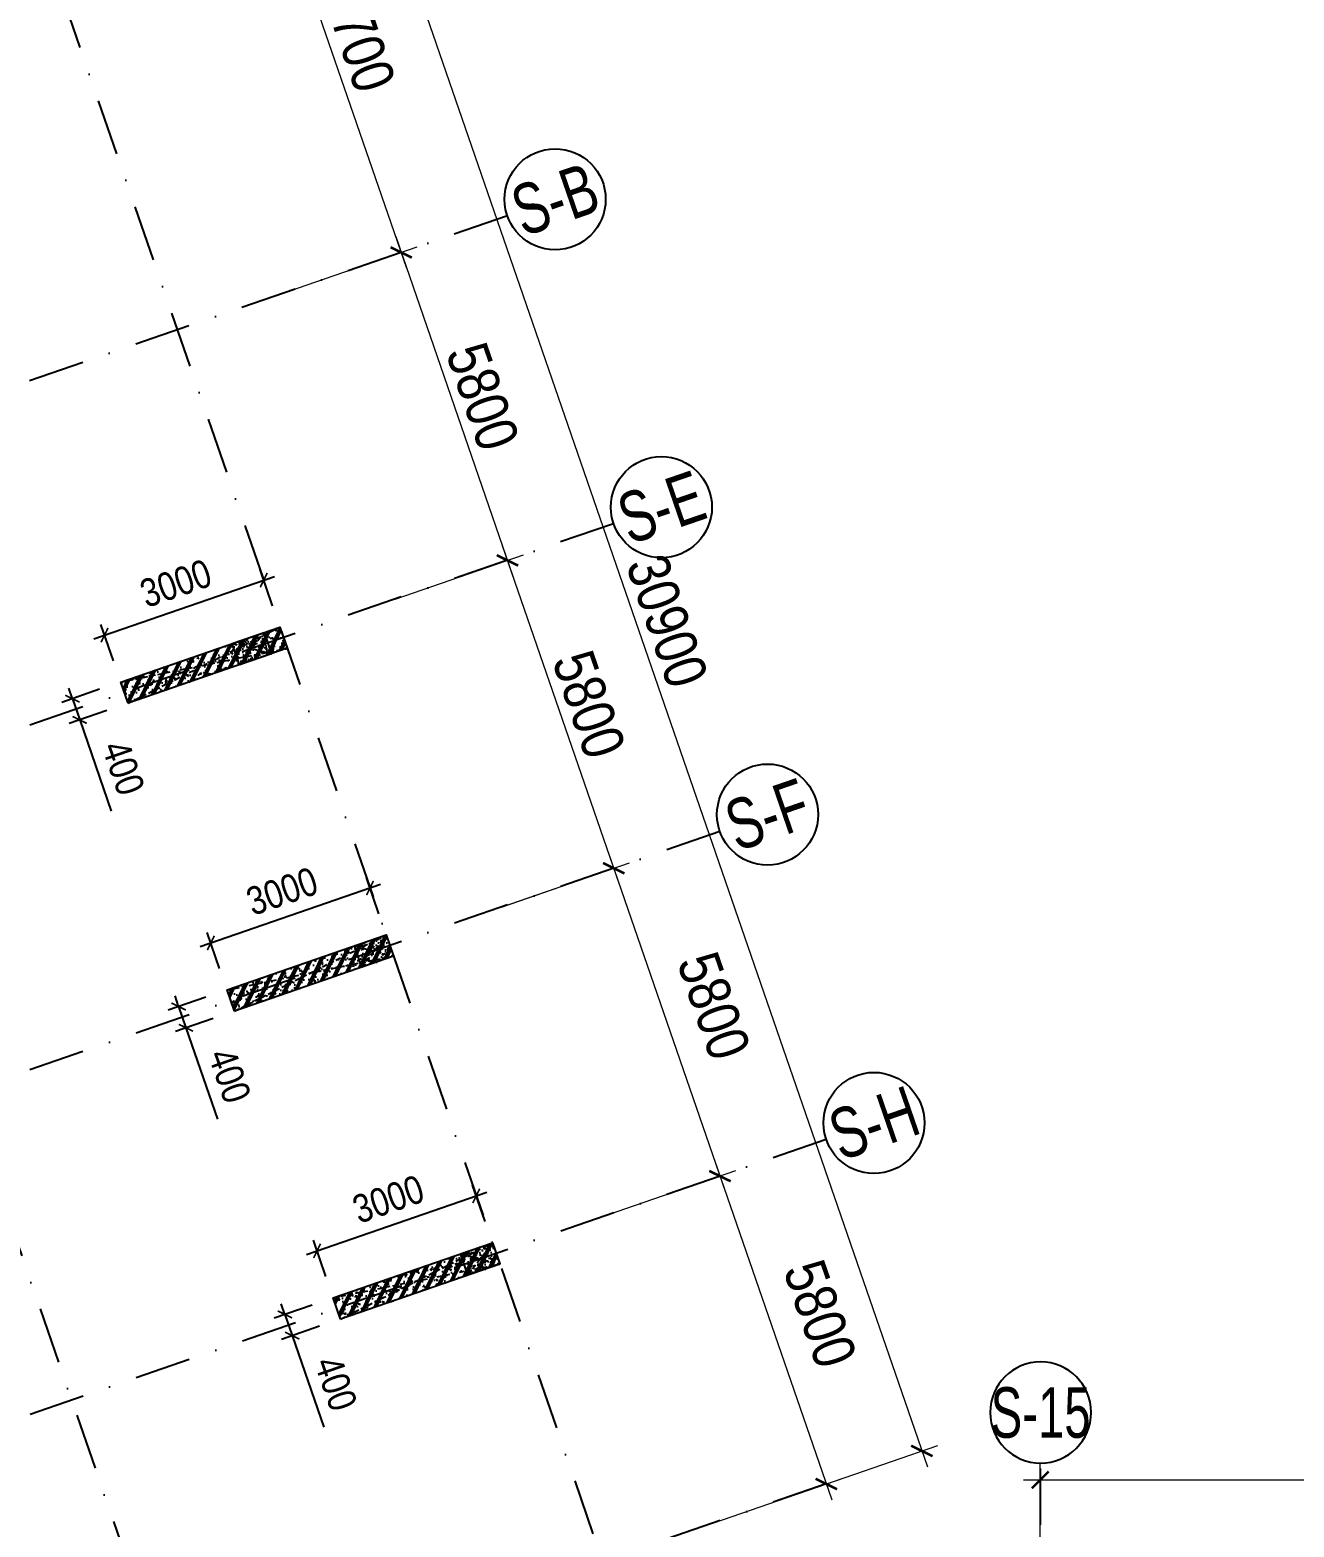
# Model space of a CAD drawing. Header units: millimetres. Extents: x 13965 to 1327256, y -72704 to 46237.
# Drawn here: x 683120 to 705634, y -7183 to 19477 of the extents above; entities that cross this region are included whole.
import ezdxf
from ezdxf.enums import TextEntityAlignment as Align

# ---------------------------------------------------------------- set-up
doc = ezdxf.new("R2010")
doc.units = ezdxf.units.MM
doc.header["$MEASUREMENT"] = 0
doc.linetypes.add('DASHDOT', pattern=[1, 0.5, -0.25, 0, -0.25])
doc.linetypes.add('DASHED', pattern=[4.5, 3, -1.5])
for name, color, linetype in [('AUDIT_I_220807103235-17', 50, 'Continuous'), ('ccu11-Khuat', 9, 'DASHED'), ('KC2-DIM', 251, 'Continuous'), ('KT-Dim', 8, 'Continuous'), ('KT-Luoi truc South Tower', 8, 'DASHDOT'), ('ST_MBDV Cot vach 220805$0$AUDIT_I_220805193045-1', 50, 'Continuous'), ('ST_MBDV Cot vach 220805$0$AUDIT_I_220805193045-5', 6, 'Continuous'), ('Xref_ST_MBDV Cot vach 30.7.2022|Xref_ST_MBDV Cot vach 30.7.2022|Xref_ST_MBDV Cot vach 30.7.2022|Xref_ST_MBDV Cot vach 30.7.2022|A-GRID-SYM', 50, 'Continuous'), ('Xref_ST_MBDV Cot vach 30.7.2022|Xref_ST_MBDV Cot vach 30.7.2022|Xref_ST_MBDV Cot vach 30.7.2022|Xref_ST_MBDV Cot vach 30.7.2022|KC-Betong', 6, 'Continuous')]:
    doc.layers.add(name, color=color, linetype=linetype)
doc.layers.add('KT-Kich thuoc', color=159, linetype='Continuous', lineweight=18)
doc.styles.add('Arial Narrow', font='ARIALN.TTF')
doc.styles.add('HBA-Text', font='GOTHIC.TTF')
doc.styles.add('ST_MBDV Cot vach 220805$0$HBA-Text', font='GOTHIC.TTF')
doc.dimstyles.new('ccu12-200', dxfattribs={"dimscale": 200, "dimtxt": 2.5, "dimasz": 1, "dimexe": 1, "dimexo": 2, "dimgap": 1, "dimtad": 1, "dimdec": 0, "dimdsep": 46, "dimtxsty": 'Arial Narrow', "dimblk": 'ARCHTICK', "dimcen": -1, "dimdle": 1, "dimclrd": 256, "dimclre": 256, "dimclrt": 3, "dimadec": 0, "dimazin": 2, "dimtfac": 0.1, "dimtdec": 0, "dimtmove": 0, "dimatfit": 1, "dimldrblk": 'ARCHTICK', "dimfxl": 1, "dimtvp": 0.833333, "dimtolj": 1, "dimtzin": 12, "dimarcsym": 0})
doc.dimstyles.new('CCU_1-300', dxfattribs={"dimscale": 300, "dimtxt": 2.5, "dimasz": 1, "dimexe": 1, "dimexo": 2, "dimgap": 0.5, "dimtad": 1, "dimdec": 0, "dimdsep": 46, "dimtxsty": 'Arial Narrow', "dimblk": 'ARCHTICK', "dimcen": -1, "dimdle": 1, "dimclrd": 256, "dimclre": 256, "dimclrt": 3, "dimadec": 0, "dimazin": 2, "dimtfac": 0.1, "dimtdec": 0, "dimtix": 1, "dimtmove": 2, "dimatfit": 1, "dimfxl": 1, "dimtvp": 0.833333, "dimtolj": 1, "dimtzin": 12, "dimarcsym": 0})

# ---------------------------------------------------------------- blocks, each defined once
blk = doc.blocks.new('_ArchTick')
at = {"color": 0, "const_width": 0.15}
blk.add_lwpolyline([(-0.5, -0.5), (0.5, 0.5)], dxfattribs=at)
blk = doc.blocks.new('*D1040')
at = {"layer": 'Defpoints', "color": 0, "transparency": 16777216}
for p in [(-45982, 48779), (-41521, 44184), (-44090, 43297, 0)]:
    blk.add_point(p, dxfattribs=at)
at = {"layer": 'KT-Kich thuoc', "lineweight": -2, "transparency": 16777216}
for p, q in [((-43511, 49950), (-41423, 43900)), ((-45415, 48975), (-43130, 49764)), ((-43523, 43493), (-41237, 44282))]:
    blk.add_line(p, q, dxfattribs=at)
at = {"layer": 'KT-Kich thuoc', "lineweight": -2, "transparency": 16777216, "xscale": 300, "yscale": 300, "zscale": 300}
for p, rotation in [((-43414, 49666), 109.0471074798708), ((-41521, 44184), 289.0471074798708)]:
    blk.add_blockref('_ArchTick', p, dxfattribs=dict(at, rotation=rotation))
at = {"layer": 'KT-Kich thuoc', "color": 3, "transparency": 16777216, "insert": (-41963, 47099), "char_height": 750, "attachment_point": 5, "rotation": 289.0471, "style": 'Arial Narrow'}
blk.add_mtext('\\A1;5800', dxfattribs=at)
blk = doc.blocks.new('*D1041')
at = {"layer": 'Defpoints', "color": 0, "transparency": 16777216}
for p in [(-47874, 54262, 0), (-43413, 49666), (-45982, 48779)]:
    blk.add_point(p, dxfattribs=at)
at = {"layer": 'KT-Kich thuoc', "lineweight": -2, "transparency": 16777216}
for p, q in [((-47307, 54458), (-45022, 55247)), ((-45404, 55432), (-43315, 49383)), ((-45415, 48975), (-43129, 49764))]:
    blk.add_line(p, q, dxfattribs=at)
at = {"layer": 'KT-Kich thuoc', "lineweight": -2, "transparency": 16777216, "xscale": 300, "yscale": 300, "zscale": 300}
for p, rotation in [((-45306, 55149), 109.0471074798708), ((-43413, 49666), 289.0471074798708)]:
    blk.add_blockref('_ArchTick', p, dxfattribs=dict(at, rotation=rotation))
at = {"layer": 'KT-Kich thuoc', "color": 3, "transparency": 16777216, "insert": (-43856, 52582), "char_height": 750, "attachment_point": 5, "rotation": 289.0471, "style": 'Arial Narrow'}
blk.add_mtext('\\A1;5800', dxfattribs=at)
blk = doc.blocks.new('*D1045')
at = {"layer": 'Defpoints', "color": 0, "transparency": 16777216}
for p in [(-44089, 43297, 0), (-39628, 38701), (-42197, 37814, 0)]:
    blk.add_point(p, dxfattribs=at)
at = {"layer": 'KT-Kich thuoc', "lineweight": -2, "transparency": 16777216}
for p, q in [((-43522, 43493), (-41237, 44282)), ((-41619, 44467), (-39530, 38418)), ((-41630, 38010), (-39344, 38799))]:
    blk.add_line(p, q, dxfattribs=at)
at = {"layer": 'KT-Kich thuoc', "lineweight": -2, "transparency": 16777216, "xscale": 300, "yscale": 300, "zscale": 300}
for p, rotation in [((-41521, 44184), 109.0471074798708), ((-39628, 38701), 289.0471074798708)]:
    blk.add_blockref('_ArchTick', p, dxfattribs=dict(at, rotation=rotation))
at = {"layer": 'KT-Kich thuoc', "color": 3, "transparency": 16777216, "insert": (-39739, 41731), "char_height": 750, "attachment_point": 5, "rotation": 289.0471, "style": 'Arial Narrow'}
blk.add_mtext('\\A1;5800', dxfattribs=at)
blk = doc.blocks.new('*D1046')
at = {"layer": 'Defpoints', "color": 0, "transparency": 16777216}
for p in [(-42197, 37814, 0), (-37735, 33219), (-40305, 32332, 0)]:
    blk.add_point(p, dxfattribs=at)
at = {"layer": 'KT-Kich thuoc', "lineweight": -2, "transparency": 16777216}
for p, q in [((-39726, 38985), (-37637, 32935)), ((-41630, 38010), (-39344, 38799)), ((-39737, 32528), (-37452, 33317))]:
    blk.add_line(p, q, dxfattribs=at)
at = {"layer": 'KT-Kich thuoc', "lineweight": -2, "transparency": 16777216, "xscale": 300, "yscale": 300, "zscale": 300}
for p, rotation in [((-39628, 38701), 109.0471074798708), ((-37735, 33219), 289.0471074798708)]:
    blk.add_blockref('_ArchTick', p, dxfattribs=dict(at, rotation=rotation))
at = {"layer": 'KT-Kich thuoc', "color": 3, "transparency": 16777216, "insert": (-37846, 36248), "char_height": 750, "attachment_point": 5, "rotation": 289.0471, "style": 'Arial Narrow'}
blk.add_mtext('\\A1;5800', dxfattribs=at)
blk = doc.blocks.new('ST_MBDV Cot vach 220805$0$GRID-SYM-flat-103')
at = {"layer": 'ST_MBDV Cot vach 220805$0$AUDIT_I_220805193045-1'}
blk.add_circle((0, 0, 0), 900, dxfattribs=at)
at = {"layer": 'ST_MBDV Cot vach 220805$0$AUDIT_I_220805193045-1', "style": 'ST_MBDV Cot vach 220805$0$HBA-Text'}
blk.add_attdef('GRID', text='', height=900, rotation=19.0471, dxfattribs=at).set_placement((0, 0, 0), align=Align.MIDDLE_CENTER)
blk = doc.blocks.new('*D1067')
at = {"layer": 'Defpoints', "color": 0, "transparency": 16777216}
for p in [(-48876, 62062, 0), (-36033, 33807), (-38792, 32854, 0)]:
    blk.add_point(p, dxfattribs=at)
at = {"layer": 'KT-Kich thuoc', "lineweight": -2, "transparency": 16777216}
for p, q in [((-46215, 63298), (-35935, 33523)), ((-48308, 62258), (-45834, 63113)), ((-38225, 33050), (-35749, 33904))]:
    blk.add_line(p, q, dxfattribs=at)
at = {"layer": 'KT-Kich thuoc', "lineweight": -2, "transparency": 16777216, "xscale": 300, "yscale": 300, "zscale": 300}
for p, rotation in [((-46117, 63015), 109.0471074798708), ((-36033, 33807), 289.0471074798708)]:
    blk.add_blockref('_ArchTick', p, dxfattribs=dict(at, rotation=rotation))
at = {"layer": 'KT-Kich thuoc', "color": 3, "transparency": 16777216, "insert": (-40571, 48585), "char_height": 750, "attachment_point": 5, "rotation": 289.0471, "style": 'Arial Narrow'}
blk.add_mtext('\\A1;30900', dxfattribs=at)
blk = doc.blocks.new('*D1068')
at = {"layer": 'Defpoints', "color": 0, "transparency": 16777216}
for p in [(-47819, 62427), (-48876, 62062), (-47874, 54262)]:
    blk.add_point(p, dxfattribs=at)
at = {"layer": 'KT-Kich thuoc', "lineweight": -2, "transparency": 16777216}
for p, q in [((-45208, 54865), (-47916, 62711)), ((-48308, 62258), (-47535, 62525)), ((-47307, 54458), (-45022, 55247))]:
    blk.add_line(p, q, dxfattribs=at)
at = {"layer": 'KT-Kich thuoc', "lineweight": -2, "transparency": 16777216, "xscale": 300, "yscale": 300, "zscale": 300}
for p, rotation in [((-47819, 62427), 109.0471074798708), ((-45306, 55149), 289.0471074798708)]:
    blk.add_blockref('_ArchTick', p, dxfattribs=dict(at, rotation=rotation))
at = {"layer": 'KT-Kich thuoc', "color": 3, "transparency": 16777216, "insert": (-46058, 58962), "char_height": 750, "attachment_point": 5, "rotation": 289.0471, "style": 'Arial Narrow'}
blk.add_mtext('\\A1;7700', dxfattribs=at)
blk = doc.blocks.new('*D1073')
at = {"layer": 'Defpoints', "color": 0, "transparency": 16777216}
for p in [(-6323, 33292), (-33923, 28921), (-6323, 28921)]:
    blk.add_point(p, dxfattribs=at)
at = {"layer": 'KT-Kich thuoc', "lineweight": -2, "transparency": 16777216}
for p, q in [((-33923, 29521), (-33923, 33592)), ((-6323, 29521), (-6323, 33592)), ((-34223, 33292), (-6023, 33292))]:
    blk.add_line(p, q, dxfattribs=at)
at = {"layer": 'KT-Kich thuoc', "lineweight": -2, "transparency": 16777216, "xscale": 300, "yscale": 300, "zscale": 300, "rotation": 180}
blk.add_blockref('_ArchTick', (-33923, 33292), dxfattribs=at)
at = {"layer": 'KT-Kich thuoc', "lineweight": -2, "transparency": 16777216, "xscale": 300, "yscale": 300, "zscale": 300}
blk.add_blockref('_ArchTick', (-6323, 33292), dxfattribs=at)
at = {"layer": 'KT-Kich thuoc', "color": 3, "transparency": 16777216, "insert": (-20123, 33825), "char_height": 750, "attachment_point": 5, "style": 'Arial Narrow'}
blk.add_mtext('\\A1;27600', dxfattribs=at)
blk = doc.blocks.new('GRID-SYM-flat-73')
at = {"layer": 'Xref_ST_MBDV Cot vach 30.7.2022|Xref_ST_MBDV Cot vach 30.7.2022|Xref_ST_MBDV Cot vach 30.7.2022|Xref_ST_MBDV Cot vach 30.7.2022|A-GRID-SYM'}
blk.add_circle((0, 0, 0), 900, dxfattribs=at)
at = {"layer": 'Xref_ST_MBDV Cot vach 30.7.2022|Xref_ST_MBDV Cot vach 30.7.2022|Xref_ST_MBDV Cot vach 30.7.2022|Xref_ST_MBDV Cot vach 30.7.2022|A-GRID-SYM', "style": 'HBA-Text'}
blk.add_attdef('GRID', text='', height=900, rotation=359.6303, dxfattribs=at).set_placement((0, 0, 0), align=Align.MIDDLE_CENTER)
blk = doc.blocks.new('*D579')
at = {"layer": 'Defpoints', "color": 0, "transparency": 16777216}
for p in [(691069, -1285), (691358, -2120, 0), (688522, -3099, 0)]:
    blk.add_point(p, dxfattribs=at)
at = {"layer": 'KC2-DIM', "lineweight": -2, "transparency": 16777216}
for p, q in [((688045, -2329), (691259, -1220)), ((691227, -1742), (691004, -1096)), ((688392, -2721), (688168, -2075))]:
    blk.add_line(p, q, dxfattribs=at)
at = {"layer": 'KC2-DIM', "lineweight": -2, "transparency": 16777216, "xscale": 200, "yscale": 200, "zscale": 200}
for p, rotation in [((691069, -1285), 19.04713795321708), ((688234, -2264), 199.0471379532171)]:
    blk.add_blockref('_ArchTick', p, dxfattribs=dict(at, rotation=rotation))
at = {"layer": 'KC2-DIM', "color": 3, "transparency": 16777216, "insert": (689503, -1344), "char_height": 500, "attachment_point": 5, "rotation": 19.0471, "style": 'Arial Narrow'}
blk.add_mtext('\\A1;3000', dxfattribs=at)
blk = doc.blocks.new('*D580')
at = {"layer": 'Defpoints', "color": 0, "transparency": 16777216}
for p in [(688522, -3099, 0), (688653, -3477, 0), (687792, -3774)]:
    blk.add_point(p, dxfattribs=at)
at = {"layer": 'KC2-DIM', "lineweight": -2, "transparency": 16777216}
for p, q in [((688144, -3230), (687472, -3462)), ((687661, -3396), (687596, -3207)), ((687661, -3396), (687792, -3774)), ((688275, -3608), (687603, -3840)), ((687792, -3774), (688353, -5401))]:
    blk.add_line(p, q, dxfattribs=at)
at = {"layer": 'KC2-DIM', "lineweight": -2, "transparency": 16777216, "xscale": 200, "yscale": 200, "zscale": 200}
for p, rotation in [((687661, -3396), 289.0471379532054), ((687792, -3774), 109.0471379532054)]:
    blk.add_blockref('_ArchTick', p, dxfattribs=dict(at, rotation=rotation))
at = {"layer": 'KC2-DIM', "color": 3, "transparency": 16777216, "insert": (688568, -4628), "char_height": 500, "attachment_point": 5, "rotation": 289.0471, "style": 'Arial Narrow'}
blk.add_mtext('\\A1;400', dxfattribs=at)
blk = doc.blocks.new('*D581')
at = {"layer": 'Defpoints', "color": 0, "transparency": 16777216}
for p in [(689177, 4197), (689466, 3362, 0), (686630, 2383, 0)]:
    blk.add_point(p, dxfattribs=at)
at = {"layer": 'KC2-DIM', "lineweight": -2, "transparency": 16777216}
for p, q in [((689335, 3740), (689112, 4386)), ((686152, 3153), (689366, 4263)), ((686499, 2761), (686276, 3407))]:
    blk.add_line(p, q, dxfattribs=at)
at = {"layer": 'KC2-DIM', "lineweight": -2, "transparency": 16777216, "xscale": 200, "yscale": 200, "zscale": 200}
for p, rotation in [((689177, 4197), 19.04713795321708), ((686341, 3218), 199.0471379532171)]:
    blk.add_blockref('_ArchTick', p, dxfattribs=dict(at, rotation=rotation))
at = {"layer": 'KC2-DIM', "color": 3, "transparency": 16777216, "insert": (687611, 4138), "char_height": 500, "attachment_point": 5, "rotation": 19.0471, "style": 'Arial Narrow'}
blk.add_mtext('\\A1;3000', dxfattribs=at)
blk = doc.blocks.new('*D582')
at = {"layer": 'Defpoints', "color": 0, "transparency": 16777216}
for p in [(686630, 2383, 0), (686760, 2005, 0), (685899, 1708)]:
    blk.add_point(p, dxfattribs=at)
at = {"layer": 'KC2-DIM', "lineweight": -2, "transparency": 16777216}
for p, q in [((686252, 2253), (685580, 2021)), ((685769, 2086), (685704, 2275)), ((686382, 1874), (685710, 1642)), ((685769, 2086), (685899, 1708)), ((685899, 1708), (686461, 81))]:
    blk.add_line(p, q, dxfattribs=at)
at = {"layer": 'KC2-DIM', "lineweight": -2, "transparency": 16777216, "xscale": 200, "yscale": 200, "zscale": 200}
for p, rotation in [((685769, 2086), 289.0471379532211), ((685899, 1708), 109.0471379532211)]:
    blk.add_blockref('_ArchTick', p, dxfattribs=dict(at, rotation=rotation))
at = {"layer": 'KC2-DIM', "color": 3, "transparency": 16777216, "insert": (686676, 854), "char_height": 500, "attachment_point": 5, "rotation": 289.0471, "style": 'Arial Narrow'}
blk.add_mtext('\\A1;400', dxfattribs=at)
blk = doc.blocks.new('*D583')
at = {"layer": 'Defpoints', "color": 0, "transparency": 16777216}
for p in [(687284, 9680), (687573, 8845, 0), (684737, 7866, 0)]:
    blk.add_point(p, dxfattribs=at)
at = {"layer": 'KC2-DIM', "lineweight": -2, "transparency": 16777216}
for p, q in [((687442, 9223), (687219, 9869)), ((684260, 8635), (687473, 9745)), ((684606, 8244), (684383, 8890))]:
    blk.add_line(p, q, dxfattribs=at)
at = {"layer": 'KC2-DIM', "lineweight": -2, "transparency": 16777216, "xscale": 200, "yscale": 200, "zscale": 200}
for p, rotation in [((687284, 9680), 19.04713795321703), ((684449, 8701), 199.0471379532171)]:
    blk.add_blockref('_ArchTick', p, dxfattribs=dict(at, rotation=rotation))
at = {"layer": 'KC2-DIM', "color": 3, "transparency": 16777216, "insert": (685718, 9621), "char_height": 500, "attachment_point": 5, "rotation": 19.0471, "style": 'Arial Narrow'}
blk.add_mtext('\\A1;3000', dxfattribs=at)
blk = doc.blocks.new('*D584')
at = {"layer": 'Defpoints', "color": 0, "transparency": 16777216}
for p in [(684737, 7866, 0), (684868, 7487, 0), (684007, 7190)]:
    blk.add_point(p, dxfattribs=at)
at = {"layer": 'KC2-DIM', "lineweight": -2, "transparency": 16777216}
for p, q in [((684359, 7735), (683687, 7503)), ((683876, 7568), (683811, 7757)), ((683876, 7568), (684007, 7190)), ((684489, 7357), (683817, 7125)), ((684007, 7190), (684568, 5564))]:
    blk.add_line(p, q, dxfattribs=at)
at = {"layer": 'KC2-DIM', "lineweight": -2, "transparency": 16777216, "xscale": 200, "yscale": 200, "zscale": 200}
for p, rotation in [((683876, 7568), 289.0471379532211), ((684007, 7190), 109.0471379532211)]:
    blk.add_blockref('_ArchTick', p, dxfattribs=dict(at, rotation=rotation))
at = {"layer": 'KC2-DIM', "color": 3, "transparency": 16777216, "insert": (684783, 6336), "char_height": 500, "attachment_point": 5, "rotation": 289.0471, "style": 'Arial Narrow'}
blk.add_mtext('\\A1;400', dxfattribs=at)
blk = doc.blocks.new('*U57')
h = blk.add_hatch()
h.set_pattern_fill('VATLIEU04', color=250, scale=40, style=0, pattern_type=2)
h.set_pattern_definition([(50, (-550, 650), (286.904, -25.1), [30, -330]), (355, (-550, 650), (-55.5, 300.88), [24, -264]), (100.451, (-526.1, 647.9), (231.404, 275.776), [25.496, -280.457]), (46.184, (-550, 730), (426.9, -66.21), [45, -495]), (96.636, (-514.43, 724.5), (373.87, 389.65), [38.24, -420.69]), (351.184, (-550, 730), (373.86, 389.65), [36, -396]), (21, (-510, 710), (238.763, -161.048), [30, -330]), (326, (-510, 710), (97.326, 290.06), [24, -264]), (71.451, (-490.1, 696.58), (336.09, 129.01), [25.496, -280.457]), (37.5, (-550, 650), (4.864, 133.1575), [0, -260.8, 0, -268, 0, -265]), (7.5, (-550, 650), (105.228, 157.765), [0, -152.8, 0, -254.8, 0, -101]), (327.5, (-639.2, 650), (213.529, -9.022), [0, -100, 0, -312, 0, -414]), (317.5, (-679.2, 650), (233.274, 40.042), [0, -130, 0, -207.2, 0, -294]), (45, (-550, 650), (-120.208, 120.208), []), (45, (-550, 699), (-120.208, 120.208), [])])
h.paths.add_polyline_path([(-475, -475), (-75, -475), (-75, 125), (-475, 125)])
at = {"color": 6, "ltscale": 0.25}
blk.add_lwpolyline([(-475, -475), (-75, -475), (-75, 125), (-475, 125)], close=True, dxfattribs=at)
at = {"layer": 'Defpoints', "linetype": 'ByBlock', "ltscale": 30}
for p, q in [((-75, -475), (-475, 125)), ((-475, -475), (-75, 125))]:
    blk.add_line(p, q, dxfattribs=at)
blk = doc.blocks.new('*U54')
h = blk.add_hatch()
h.set_pattern_fill('VATLIEU04', color=250, scale=40, style=0, pattern_type=2)
h.set_pattern_definition([(50, (-550, 650), (286.904, -25.1), [30, -330]), (355, (-550, 650), (-55.5, 300.88), [24, -264]), (100.451, (-526.1, 647.9), (231.404, 275.776), [25.496, -280.457]), (46.184, (-550, 730), (426.9, -66.21), [45, -495]), (96.636, (-514.43, 724.5), (373.87, 389.65), [38.24, -420.69]), (351.184, (-550, 730), (373.86, 389.65), [36, -396]), (21, (-510, 710), (238.763, -161.048), [30, -330]), (326, (-510, 710), (97.326, 290.06), [24, -264]), (71.451, (-490.1, 696.58), (336.09, 129.01), [25.496, -280.457]), (37.5, (-550, 650), (4.864, 133.1575), [0, -260.8, 0, -268, 0, -265]), (7.5, (-550, 650), (105.228, 157.765), [0, -152.8, 0, -254.8, 0, -101]), (327.5, (-639.2, 650), (213.529, -9.022), [0, -100, 0, -312, 0, -414]), (317.5, (-679.2, 650), (233.274, 40.042), [0, -130, 0, -207.2, 0, -294]), (45, (-550, 650), (-120.208, 120.208), []), (45, (-550, 699), (-120.208, 120.208), [])])
h.paths.add_polyline_path([(-475, -475), (-75, -475), (-75, 125), (-475, 125)])
at = {"color": 6, "ltscale": 0.25}
blk.add_lwpolyline([(-475, -475), (-75, -475), (-75, 125), (-475, 125)], close=True, dxfattribs=at)
at = {"layer": 'Defpoints', "linetype": 'ByBlock', "ltscale": 30}
for p, q in [((-75, -475), (-475, 125)), ((-475, -475), (-75, 125))]:
    blk.add_line(p, q, dxfattribs=at)
blk = doc.blocks.new('*U37')
h = blk.add_hatch()
h.set_pattern_fill('VATLIEU04', color=250, scale=40, style=0, pattern_type=2)
h.set_pattern_definition([(50, (-550, 3050), (286.904, -25.101), [30, -330]), (355, (-550, 3050), (-55.5, 300.877), [24, -264]), (100.451, (-526.1, 3047.9), (231.404, 275.776), [25.496, -280.457]), (46.184, (-550, 3130), (426.896, -66.208), [45, -495]), (96.636, (-514.43, 3124.5), (373.865, 389.647), [38.244, -420.685]), (351.184, (-550, 3130), (373.865, 389.65), [36, -396]), (21, (-510, 3110), (238.763, -161.048), [30, -330]), (326, (-510, 3110), (97.326, 290.06), [24, -264]), (71.451, (-490.1, 3096.58), (336.09, 129.012), [25.496, -280.457]), (37.5, (-550, 3050), (4.864, 133.1575), [0, -260.8, 0, -268, 0, -265]), (7.5, (-550, 3050), (105.228, 157.7647), [0, -152.8, 0, -254.8, 0, -101]), (327.5, (-639.2, 3050), (213.529, -9.022), [0, -100, 0, -312, 0, -414]), (317.5, (-679.2, 3050), (233.274, 40.042), [0, -130, 0, -207.2, 0, -294]), (45, (-550, 3050), (-120.208, 120.208), []), (45, (-550, 3099), (-120.208, 120.208), [])])
h.paths.add_polyline_path([(-475, -475), (-75, -475), (-75, 2525), (-475, 2525)])
at = {"color": 6, "ltscale": 0.25}
blk.add_lwpolyline([(-475, -475), (-75, -475), (-75, 2525), (-475, 2525)], close=True, dxfattribs=at)
at = {"layer": 'Defpoints', "linetype": 'ByBlock', "ltscale": 30}
for p, q in [((-75, -475), (-475, 2525)), ((-475, -475), (-75, 2525))]:
    blk.add_line(p, q, dxfattribs=at)
blk = doc.blocks.new('MBCV-T37')
at = {"layer": 'ST_MBDV Cot vach 220805$0$AUDIT_I_220805193045-5', "linetype": 'ByBlock', "xscale": -0.9999999999999998, "rotation": 289.0471379532163}
for name, p in [('*U57', (-14119, 30941, 0)), ('*U54', (-11943, 25556, 0)), ('*U54', (-10050, 20074, 0))]:
    blk.add_blockref(name, p, dxfattribs=at)
at = {"layer": 'Xref_ST_MBDV Cot vach 30.7.2022|Xref_ST_MBDV Cot vach 30.7.2022|Xref_ST_MBDV Cot vach 30.7.2022|Xref_ST_MBDV Cot vach 30.7.2022|KC-Betong', "linetype": 'ByBlock', "xscale": -0.9999999999999999, "rotation": 289.0471379532163}
for p in [(-16104, 30255, 0), (-14211, 24773, 0), (-12318, 19290, 0)]:
    blk.add_blockref('*U37', p, dxfattribs=at)
blk = doc.blocks.new('Asix South Tower')
at = {"layer": 'KT-Luoi truc South Tower', "ltscale": 2000}
for p, q in [((-53965.4, 67304.5), (-40792.5, 29149.9)), ((-61527.4, 64693.7), (-45306.5, 17710.6)), ((-43415.2, 55801.6), (-67725.7, 47408.4)), ((-41522.4, 50319.2), (-65827.2, 41928)), ((-39629.6, 44836.7), (-71714.8, 33759.3)), ((-37736.8, 39354.3), (-105450.5, 15976.2)), ((-33923, 33491.9), (-33923, -4459.1)), ((-37735.1, 33218.9), (-103274.2, 10591.7))]:
    blk.add_line(p, q, dxfattribs=at)
at = {"layer": 'KT-Dim'}
ref = blk.add_blockref('GRID-SYM-flat-73', (-33917.9, 34491.9, 0), dxfattribs=dict(at, xscale=-1, rotation=179.6748020054017))
ref.add_attrib('GRID', 'S-15', dxfattribs={"layer": 'AUDIT_I_220807103235-17', "height": 900, "style": 'HBA-Text', "width": 0.7}).set_placement((-33917.9, 34491.9, 0), align=Align.MIDDLE_CENTER)
at = {"layer": 'KT-Kich thuoc'}
ref = blk.add_blockref('ST_MBDV Cot vach 220805$0$GRID-SYM-flat-103', (-42564.5, 56095.3, 0), dxfattribs=at)
ref.add_attrib('GRID', 'S-B', dxfattribs={"layer": 'ST_MBDV Cot vach 220805$0$AUDIT_I_220805193045-1', "height": 900, "rotation": 19, "style": 'ST_MBDV Cot vach 220805$0$HBA-Text', "width": 0.75}).set_placement((-42564.5, 56095.3, 0), align=Align.MIDDLE_CENTER)
ref = blk.add_blockref('ST_MBDV Cot vach 220805$0$GRID-SYM-flat-103', (-40671.7, 50612.9, 0), dxfattribs=at)
ref.add_attrib('GRID', 'S-E', dxfattribs={"layer": 'ST_MBDV Cot vach 220805$0$AUDIT_I_220805193045-1', "height": 900, "rotation": 19, "style": 'ST_MBDV Cot vach 220805$0$HBA-Text', "width": 0.75}).set_placement((-40671.7, 50612.9, 0), align=Align.MIDDLE_CENTER)
ref = blk.add_blockref('ST_MBDV Cot vach 220805$0$GRID-SYM-flat-103', (-38781.7, 45138.8, 0), dxfattribs=at)
ref.add_attrib('GRID', 'S-F', dxfattribs={"layer": 'ST_MBDV Cot vach 220805$0$AUDIT_I_220805193045-1', "height": 900, "rotation": 19, "style": 'ST_MBDV Cot vach 220805$0$HBA-Text', "width": 0.75}).set_placement((-38781.7, 45138.8, 0), align=Align.MIDDLE_CENTER)
ref = blk.add_blockref('ST_MBDV Cot vach 220805$0$GRID-SYM-flat-103', (-36886, 39648, 0), dxfattribs=at)
ref.add_attrib('GRID', 'S-H', dxfattribs={"layer": 'ST_MBDV Cot vach 220805$0$AUDIT_I_220805193045-1', "height": 900, "rotation": 19, "style": 'ST_MBDV Cot vach 220805$0$HBA-Text', "width": 0.75}).set_placement((-36886, 39648, 0), align=Align.MIDDLE_CENTER)
for base, p1, p2, picture, middle in [((-36033, 33806.5), (-48875.5, 62062.4, 0), (-38792.1, 32854, 0), '*D1067', (-40571.3, 48584.6)), ((-47818.6, 62427.4), (-47874.4, 54262.1), (-48875.5, 62062.4), '*D1068', (-46058.4, 58962.1)), ((-43412.9, 49666.5), (-47874.4, 54262.1, 0), (-45982.3, 48779.4), '*D1041', (-43855.5, 52581.6)), ((-41520.8, 44183.8), (-45982.3, 48779.4), (-44090.1, 43296.7, 0), '*D1040', (-41963.4, 47098.9))]:
    dim = blk.add_linear_dim(base=base, p1=p1, p2=p2, angle=109.04711, dimstyle='CCU_1-300', dxfattribs=at)
    dim.commit()
    dim.dimension.update_dxf_attribs({"geometry": picture, "text_midpoint": middle})
for base, p1, p2, picture, middle in [((-39628, 38701.3), (-44089.5, 43296.9, 0), (-42197.3, 37814.3, 0), '*D1045', (-39739.1, 41730.9)), ((-37735.1, 33218.9), (-42196.7, 37814.5, 0), (-40304.5, 32331.8, 0), '*D1046', (-37846.3, 36248.5))]:
    dim = blk.add_linear_dim(base=base, p1=p1, p2=p2, angle=109.04711, dimstyle='CCU_1-300', dxfattribs=at)
    dim.commit()
    dim.dimension.update_dxf_attribs({"geometry": picture, "text_midpoint": middle, "dimtype": 128})
dim = blk.add_linear_dim(base=(-6323, 33291.9), p1=(-33923, 28921.3), p2=(-6323, 28921.3), dimstyle='CCU_1-300', dxfattribs=at)
dim.commit()
dim.dimension.update_dxf_attribs({"geometry": '*D1073', "text_midpoint": (-20123, 33824.8)})

msp = doc.modelspace()

# ---------------------------------------------------------------- block references
at = {"layer": 'ccu11-Khuat'}
msp.add_blockref('MBCV-T37', (701265.6, -22163.9, 0), dxfattribs=at)
at = {"layer": 'KT-Kich thuoc'}
msp.add_blockref('Asix South Tower', (735038.2, -39634.4), dxfattribs=at)

# ---------------------------------------------------------------- dimensions: what is measured, and where the dimension line sits
at = {"layer": 'KC2-DIM'}
for p1, p2, distance, picture, middle in [((684737, 7865.5, 0), (687572.8, 8844.6, 0), 883.6, '*D583', (685718, 9620.6, 0)), ((684737, 7865.5, 0), (684867.6, 7487.4, 0), -910.9, '*D584', (684783, 6336.4, 0)), ((686629.8, 2383.1, 0), (689465.6, 3362.1, 0), 883.6, '*D581', (687610.8, 4138.2, 0)), ((686629.8, 2383.1, 0), (686760.4, 2005, 0), -910.9, '*D582', (686675.8, 853.9, 0)), ((688522.1, -3099), (691357.8, -2120), 883.6, '*D579', (689503, -1344, 0)), ((688522.1, -3099), (688652.6, -3477.1), -910.9, '*D580', (688568, -4628.2, 0))]:
    dim = msp.add_aligned_dim(p1=p1, p2=p2, distance=distance, dimstyle='ccu12-200', dxfattribs=at)
    dim.commit()
    dim.dimension.update_dxf_attribs({"geometry": picture, "text_midpoint": middle})

doc.saveas('drawing.dxf')
